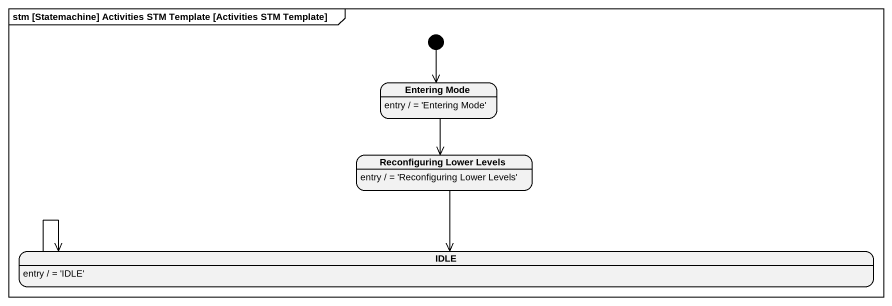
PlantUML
@startuml
mainframe stm [Statemachine] Activities STM Template [Activities STM Template]
hide empty description
state "Entering Mode" as Entering_Mode
Entering_Mode : entry / = 'Entering Mode'
state "Reconfiguring Lower Levels" as Reconfiguring_Lower_Levels
Reconfiguring_Lower_Levels : entry / = 'Reconfiguring Lower Levels'
state IDLE
IDLE : entry / = 'IDLE'
[*] --> Entering_Mode
Entering_Mode --> Reconfiguring_Lower_Levels
Reconfiguring_Lower_Levels --> IDLE
IDLE --> IDLE
@enduml
